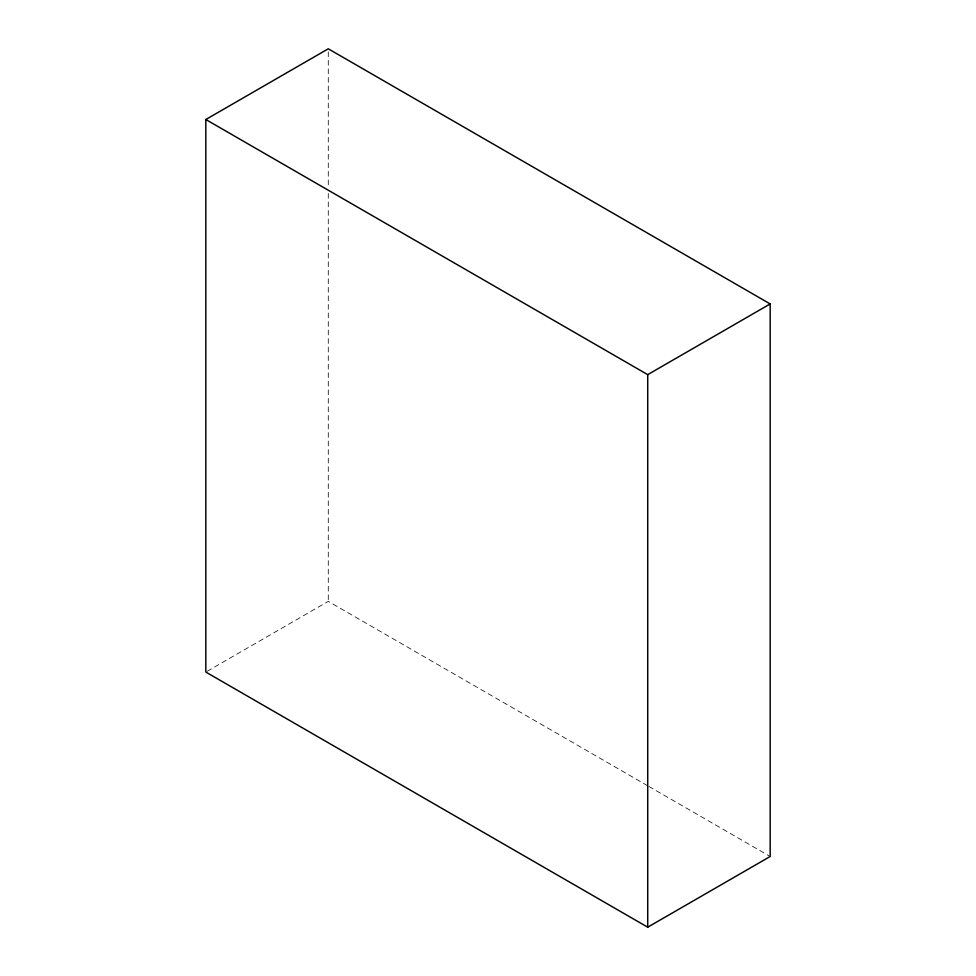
<?xml version="1.0" encoding="UTF-8"?>
<svg xmlns="http://www.w3.org/2000/svg" width="976" height="976" viewBox="0 0 976 976"><rect width="100%" height="100%" fill="white"/><g stroke="black" fill="none" stroke-linecap="round" stroke-linejoin="round"><path stroke-width="0.73" stroke-dasharray="4.88 3.66" d="M207.132 671.305L328.278 601.362L647.515 785.668M648.833 786.424L770.186 856.489M328.278 51.85L328.278 187.319M328.278 193.407L328.278 601.362"/><path stroke-width="1.46" d="M205.814 119.511L328.278 48.8L770.186 303.939L770.186 856.489L647.722 927.2L205.814 672.061L205.814 119.511L647.722 374.638L770.186 303.939M647.722 374.638L647.722 927.2"/></g></svg>
